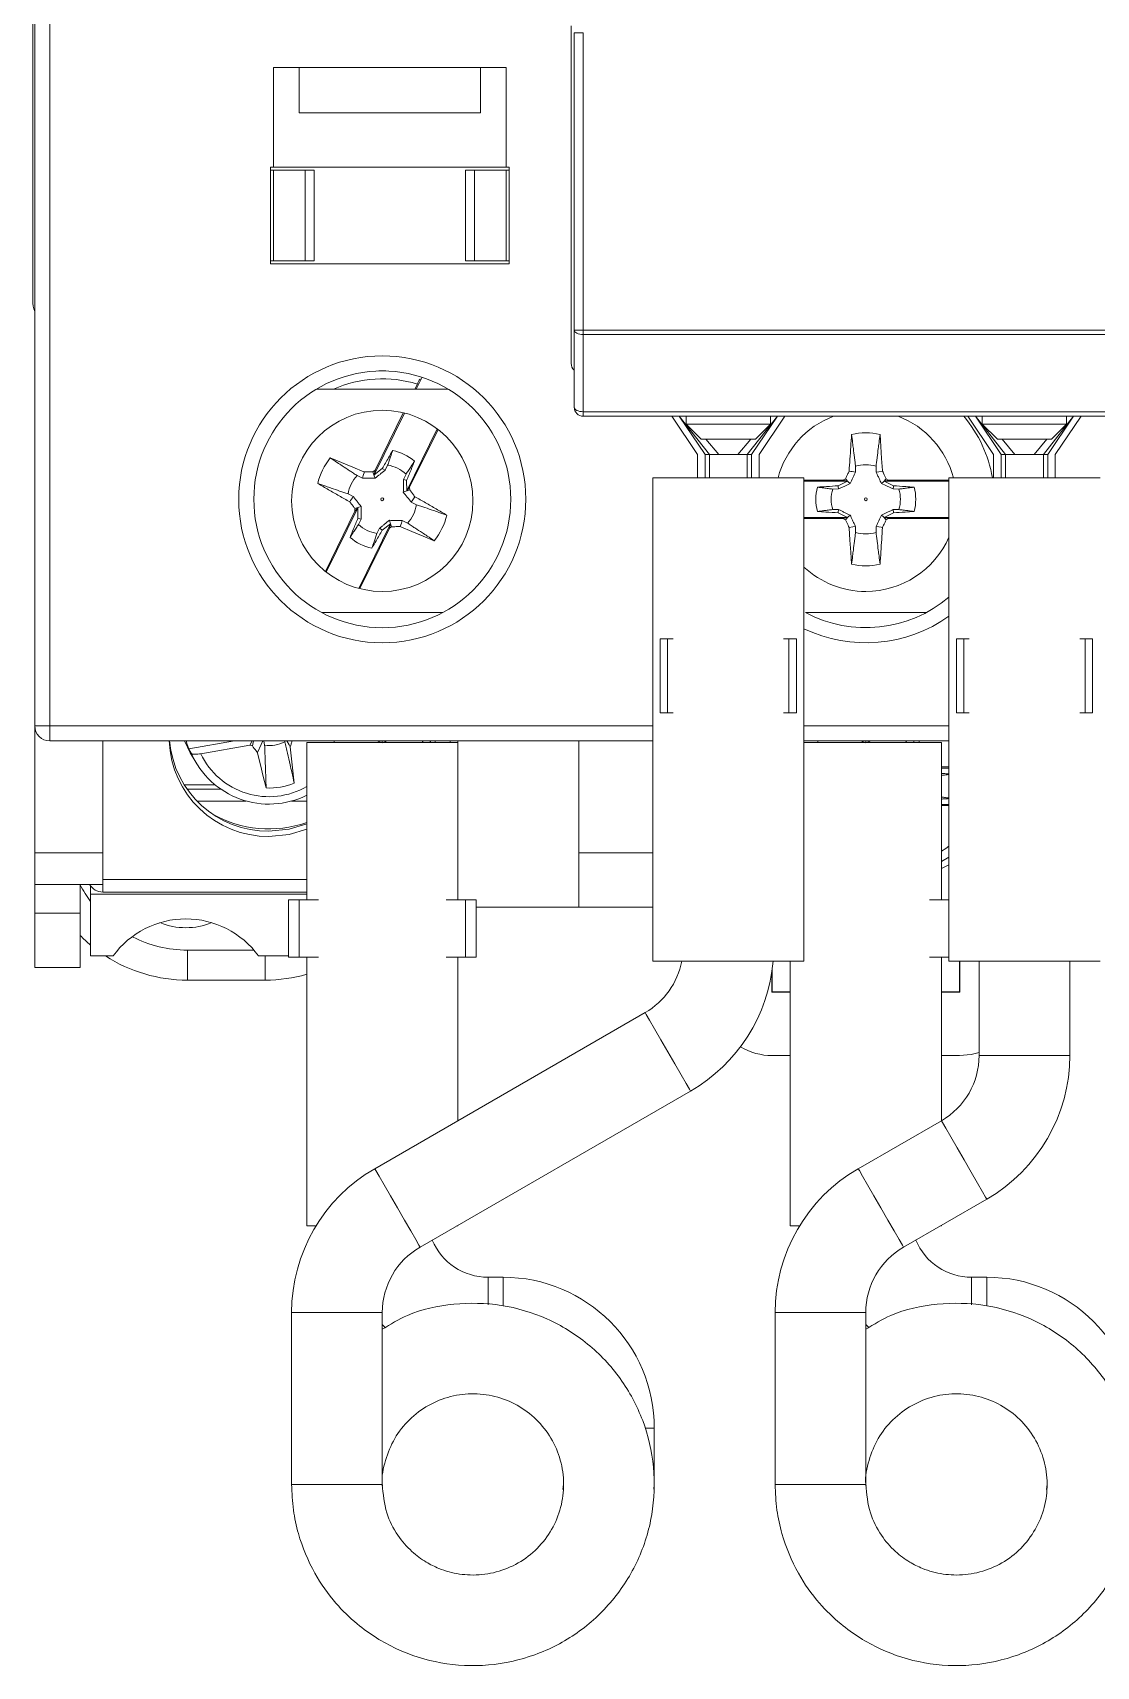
# Model space of a CAD drawing. Header units: millimetres. Extents: x 1004 to 59588, y 686 to 38112.
# Drawn here: x 44516.2 to 44551.4, y 36807.6 to 36861.7 of the extents above; entities that cross this region are included whole.
import ezdxf

# ---------------------------------------------------------------- set-up
doc = ezdxf.new("R2010")
doc.units = ezdxf.units.MM

msp = doc.modelspace()

# ---------------------------------------------------------------- linework, layer by layer
at = {"color": 7, "linetype": 'Continuous', "lineweight": 15}
for p, q in [((44516.31, 36838.707), (44516.31, 36904.707)), ((44516.81, 36904.707), (44516.81, 36838.707)), ((44516.242, 36890.789), (44516.242, 36852.789)), ((44534.06, 36850.707), (44534.06, 36861.881)), ((44534.16, 36851.809), (44534.16, 36861.657)), ((44534.16, 36861.657), (44534.46, 36861.657)), ((44534.46, 36861.657), (44534.46, 36851.809)), ((44531.91, 36860.507), (44524.21, 36860.507)), ((44524.21, 36860.507), (44524.21, 36857.207)), ((44525.06, 36859.007), (44525.06, 36860.507)), ((44531.06, 36860.507), (44531.06, 36859.007)), ((44531.91, 36857.207), (44531.91, 36860.507)), ((44531.06, 36859.007), (44525.06, 36859.007)), ((44524.11, 36857.207), (44524.21, 36857.207)), ((44524.11, 36857.207), (44524.11, 36854.007)), ((44524.208, 36857.107), (44524.11, 36857.107)), ((44524.208, 36857.107), (44524.208, 36854.107)), ((44525.26, 36857.107), (44524.208, 36857.107)), ((44524.21, 36857.207), (44531.91, 36857.207)), ((44525.26, 36857.107), (44525.26, 36854.107)), ((44525.56, 36857.107), (44525.26, 36857.107)), ((44525.56, 36857.107), (44525.56, 36854.107)), ((44530.56, 36854.107), (44530.56, 36857.107)), ((44530.86, 36857.107), (44530.56, 36857.107)), ((44530.86, 36854.107), (44530.86, 36857.107)), ((44531.91, 36857.107), (44530.86, 36857.107)), ((44531.91, 36857.207), (44532.01, 36857.207)), ((44531.91, 36857.107), (44531.91, 36854.107)), ((44532.01, 36857.107), (44531.91, 36857.107)), ((44532.01, 36857.207), (44532.01, 36854.007)), ((44524.11, 36854.107), (44524.208, 36854.107)), ((44524.208, 36854.107), (44525.26, 36854.107)), ((44525.26, 36854.107), (44525.56, 36854.107)), ((44530.56, 36854.107), (44530.86, 36854.107)), ((44530.86, 36854.107), (44531.91, 36854.107)), ((44531.91, 36854.107), (44532.01, 36854.107)), ((44524.11, 36854.007), (44532.01, 36854.007)), ((44534.16, 36851.809), (44534.46, 36851.809)), ((44534.16, 36849.257), (44534.16, 36851.809)), ((44534.46, 36851.659), (44534.46, 36851.809)), ((44534.46, 36851.809), (44563.66, 36851.809)), ((44563.66, 36851.659), (44534.46, 36851.659)), ((44534.46, 36851.659), (44534.46, 36849.107)), ((44527.697, 36850.456), (44527.924, 36850.456)), ((44529.99, 36849.856), (44525.63, 36849.856)), ((44528.972, 36850.023), (44528.889, 36849.856)), ((44529.125, 36850.249), (44528.932, 36849.856)), ((44528.544, 36849.065), (44527.54, 36847.019)), ((44528.506, 36849.074), (44527.57, 36847.167)), ((44534.46, 36849.107), (44563.66, 36849.107)), ((44534.46, 36848.957), (44534.46, 36849.107)), ((44563.66, 36848.957), (44534.46, 36848.957)), ((44538.239, 36847.687), (44537.387, 36848.957)), ((44537.636, 36848.957), (44538.492, 36847.687)), ((44537.636, 36848.957), (44538.635, 36847.687)), ((44537.865, 36848.957), (44537.865, 36848.697)), ((44537.865, 36848.697), (44540.655, 36848.697)), ((44537.865, 36848.697), (44538.365, 36848.197)), ((44539.885, 36847.687), (44540.884, 36848.957)), ((44540.028, 36847.687), (44540.884, 36848.957)), ((44540.155, 36848.197), (44540.655, 36848.697)), ((44541.133, 36848.957), (44540.281, 36847.687)), ((44540.655, 36848.697), (44540.655, 36848.957)), ((44548.039, 36847.687), (44547.187, 36848.957)), ((44547.436, 36848.957), (44548.292, 36847.687)), ((44547.436, 36848.957), (44548.435, 36847.687)), ((44547.665, 36848.957), (44547.665, 36848.697)), ((44547.665, 36848.697), (44550.455, 36848.697)), ((44547.665, 36848.697), (44548.165, 36848.197)), ((44549.685, 36847.687), (44550.684, 36848.957)), ((44549.828, 36847.687), (44550.684, 36848.957)), ((44549.955, 36848.197), (44550.455, 36848.697)), ((44550.933, 36848.957), (44550.081, 36847.687)), ((44550.455, 36848.697), (44550.455, 36848.957)), ((44528.617, 36846.49), (44529.625, 36848.544)), ((44528.716, 36846.605), (44529.656, 36848.521)), ((44540.155, 36848.197), (44538.365, 36848.197)), ((44538.52, 36848.197), (44538.943, 36847.687)), ((44539.578, 36847.687), (44540, 36848.197)), ((44549.955, 36848.197), (44548.165, 36848.197)), ((44548.32, 36848.197), (44548.743, 36847.687)), ((44549.378, 36847.687), (44549.8, 36848.197)), ((44538.239, 36846.917), (44538.239, 36847.687)), ((44538.492, 36847.687), (44538.492, 36846.917)), ((44538.635, 36847.687), (44538.492, 36847.687)), ((44538.943, 36847.687), (44538.635, 36847.687)), ((44538.635, 36847.687), (44538.635, 36846.917)), ((44538.956, 36847.687), (44538.943, 36847.687)), ((44539.578, 36847.687), (44539.564, 36847.687)), ((44539.885, 36847.687), (44539.578, 36847.687)), ((44539.885, 36847.687), (44540.028, 36847.687)), ((44539.885, 36847.687), (44539.885, 36846.917)), ((44540.028, 36847.687), (44540.028, 36846.917)), ((44540.281, 36847.687), (44540.281, 36846.917)), ((44548.039, 36846.917), (44548.039, 36847.687)), ((44548.292, 36847.687), (44548.292, 36846.917)), ((44548.435, 36847.687), (44548.292, 36847.687)), ((44548.743, 36847.687), (44548.435, 36847.687)), ((44548.435, 36847.687), (44548.435, 36846.917)), ((44548.756, 36847.687), (44548.743, 36847.687)), ((44549.378, 36847.687), (44549.364, 36847.687)), ((44549.685, 36847.687), (44549.378, 36847.687)), ((44549.685, 36847.687), (44549.828, 36847.687)), ((44549.685, 36847.687), (44549.685, 36846.917)), ((44549.828, 36847.687), (44549.828, 36846.917)), ((44550.081, 36847.687), (44550.081, 36846.917)), ((44527.5, 36847.114), (44527.57, 36847.167)), ((44527.811, 36847.226), (44527.54, 36847.019)), ((44527.57, 36847.167), (44527.54, 36847.019)), ((44527.988, 36847.339), (44527.9, 36847.167)), ((44528.514, 36846.865), (44528.596, 36847.04)), ((44543.471, 36847.301), (44543.468, 36847.108)), ((44544.152, 36847.108), (44544.149, 36847.301)), ((44527.152, 36846.911), (44526.977, 36846.993)), ((44528.617, 36846.49), (44528.615, 36846.832)), ((44528.617, 36846.49), (44528.716, 36846.605)), ((44528.716, 36846.605), (44528.717, 36846.517)), ((44536.76, 36846.917), (44536.76, 36830.917)), ((44536.76, 36846.917), (44541.76, 36846.917)), ((44541.76, 36830.917), (44541.76, 36846.917)), ((44543.054, 36846.846), (44541.76, 36846.846)), ((44543.201, 36846.807), (44541.76, 36846.807)), ((44542.909, 36846.55), (44542.716, 36846.546)), ((44543.201, 36846.807), (44542.895, 36846.655)), ((44543.054, 36846.846), (44543.133, 36846.885)), ((44543.201, 36846.807), (44543.054, 36846.846)), ((44544.566, 36846.846), (44544.419, 36846.807)), ((44546.56, 36846.807), (44544.419, 36846.807)), ((44544.725, 36846.655), (44544.419, 36846.807)), ((44544.487, 36846.885), (44544.566, 36846.846)), ((44546.56, 36846.846), (44544.566, 36846.846)), ((44544.904, 36846.546), (44544.711, 36846.55)), ((44546.56, 36846.917), (44546.56, 36830.917)), ((44546.56, 36846.917), (44551.56, 36846.917)), ((44526.679, 36846.385), (44526.851, 36846.297)), ((44528.941, 36846.03), (44528.769, 36846.118)), ((44526.904, 36845.81), (44525.927, 36843.82)), ((44527.003, 36845.925), (44525.958, 36843.796)), ((44527.003, 36845.925), (44526.904, 36845.81)), ((44526.904, 36845.81), (44526.904, 36845.898)), ((44527.003, 36845.925), (44527.005, 36845.583)), ((44527.106, 36845.55), (44527.024, 36845.375)), ((44528.468, 36845.504), (44528.643, 36845.422)), ((44541.76, 36845.607), (44543.201, 36845.607)), ((44541.76, 36845.569), (44543.054, 36845.569)), ((44542.716, 36845.869), (44542.909, 36845.865)), ((44542.895, 36845.76), (44543.201, 36845.607)), ((44543.054, 36845.569), (44543.201, 36845.607)), ((44543.133, 36845.53), (44543.054, 36845.569)), ((44544.419, 36845.607), (44544.725, 36845.76)), ((44544.419, 36845.607), (44544.566, 36845.569)), ((44544.419, 36845.607), (44546.56, 36845.607)), ((44544.566, 36845.569), (44544.487, 36845.53)), ((44544.566, 36845.569), (44546.56, 36845.569)), ((44544.711, 36845.865), (44544.904, 36845.869)), ((44527.031, 36843.259), (44528.08, 36845.396)), ((44527.069, 36843.249), (44528.05, 36845.248)), ((44527.632, 36845.076), (44527.72, 36845.248)), ((44527.809, 36845.189), (44528.08, 36845.396)), ((44528.05, 36845.248), (44528.08, 36845.396)), ((44528.12, 36845.301), (44528.05, 36845.248)), ((44543.468, 36845.307), (44543.471, 36845.114)), ((44544.149, 36845.114), (44544.152, 36845.307)), ((44525.813, 36842.456), (44529.807, 36842.456)), ((44541.813, 36842.456), (44545.807, 36842.456)), ((44537.006, 36839.14), (44537.006, 36841.591)), ((44537.253, 36841.591), (44537.006, 36841.591)), ((44537.253, 36841.591), (44537.253, 36839.14)), ((44537.431, 36841.591), (44537.253, 36841.591)), ((44541.268, 36841.591), (44541.089, 36841.591)), ((44541.268, 36841.591), (44541.268, 36839.14)), ((44541.514, 36841.591), (44541.268, 36841.591)), ((44541.514, 36841.591), (44541.514, 36839.14)), ((44546.806, 36839.14), (44546.806, 36841.591)), ((44547.053, 36841.591), (44546.806, 36841.591)), ((44547.053, 36841.591), (44547.053, 36839.14)), ((44547.231, 36841.591), (44547.053, 36841.591)), ((44551.068, 36841.591), (44550.889, 36841.591)), ((44551.068, 36841.591), (44551.068, 36839.14)), ((44551.314, 36841.591), (44551.068, 36841.591)), ((44551.314, 36841.591), (44551.314, 36839.14)), ((44537.006, 36839.14), (44537.253, 36839.14)), ((44537.431, 36839.14), (44537.253, 36839.14)), ((44541.268, 36839.14), (44541.089, 36839.14)), ((44541.514, 36839.14), (44541.268, 36839.14)), ((44546.806, 36839.14), (44547.053, 36839.14)), ((44547.231, 36839.14), (44547.053, 36839.14)), ((44551.068, 36839.14), (44550.889, 36839.14)), ((44551.314, 36839.14), (44551.068, 36839.14)), ((44516.31, 36838.707), (44516.81, 36838.707)), ((44516.31, 36834.507), (44516.31, 36838.707)), ((44516.81, 36838.707), (44516.81, 36838.207)), ((44516.81, 36838.707), (44536.76, 36838.707)), ((44541.76, 36838.707), (44546.56, 36838.707)), ((44536.76, 36838.207), (44516.81, 36838.207)), ((44518.56, 36834.507), (44518.56, 36838.207)), ((44521.455, 36837.818), (44521.266, 36838.207)), ((44521.41, 36837.946), (44522.917, 36838.207)), ((44521.495, 36837.788), (44521.41, 36837.946)), ((44521.802, 36837.784), (44523.426, 36838.067)), ((44523.426, 36838.067), (44523.503, 36838.207)), ((44523.511, 36838.042), (44523.426, 36838.067)), ((44523.547, 36838.207), (44523.511, 36838.042)), ((44523.89, 36838.207), (44523.916, 36838.064)), ((44524.584, 36838.18), (44524.58, 36838.207)), ((44525.31, 36838.151), (44525.31, 36832.951)), ((44530.31, 36838.151), (44525.31, 36838.151)), ((44526.232, 36838.151), (44526.208, 36838.207)), ((44527.635, 36838.207), (44527.81, 36838.143)), ((44527.81, 36838.143), (44527.985, 36838.207)), ((44527.81, 36838.143), (44527.81, 36838.207)), ((44529.166, 36838.207), (44529.128, 36838.151)), ((44529.412, 36838.207), (44529.388, 36838.151)), ((44529.56, 36838.151), (44529.56, 36838.207)), ((44530.06, 36838.151), (44530.06, 36838.207)), ((44530.31, 36832.951), (44530.31, 36838.207)), ((44530.31, 36832.951), (44530.31, 36838.151)), ((44534.31, 36838.207), (44534.31, 36834.507)), ((44546.56, 36838.207), (44541.76, 36838.207)), ((44546.31, 36838.151), (44541.76, 36838.151)), ((44542.232, 36838.151), (44542.208, 36838.207)), ((44543.635, 36838.207), (44543.81, 36838.143)), ((44543.81, 36838.143), (44543.985, 36838.207)), ((44543.81, 36838.143), (44543.81, 36838.207)), ((44545.166, 36838.207), (44545.128, 36838.151)), ((44545.412, 36838.207), (44545.388, 36838.151)), ((44545.574, 36838.207), (44545.578, 36838.151)), ((44546.31, 36832.951), (44546.31, 36838.151)), ((44521.455, 36837.818), (44521.64, 36837.5)), ((44546.56, 36837.346), (44546.31, 36837.346)), ((44546.56, 36837.307), (44546.31, 36837.307)), ((44521.258, 36836.751), (44522.278, 36836.751)), ((44521.351, 36836.612), (44522.463, 36836.612)), ((44521.678, 36836.218), (44523.31, 36836.218)), ((44524.81, 36836.218), (44525.31, 36836.218)), ((44546.31, 36836.107), (44546.56, 36836.107)), ((44546.31, 36836.069), (44546.56, 36836.069)), ((44516.31, 36834.507), (44518.56, 36834.507)), ((44516.31, 36833.457), (44516.31, 36834.507)), ((44518.56, 36833.457), (44518.56, 36834.507)), ((44530.31, 36834.152), (44530.31, 36834.152)), ((44534.31, 36834.507), (44536.76, 36834.507)), ((44534.31, 36834.507), (44534.31, 36832.707)), ((44546.56, 36834.358), (44546.31, 36834.216)), ((44546.56, 36834.109), (44546.31, 36833.98)), ((44518.56, 36833.616), (44525.31, 36833.616)), ((44516.31, 36833.457), (44518.56, 36833.457)), ((44516.31, 36833.457), (44516.31, 36832.507)), ((44517.81, 36833.457), (44517.81, 36832.507)), ((44518.16, 36833.403), (44518.16, 36833.384)), ((44518.16, 36833.384), (44518.175, 36833.384)), ((44518.16, 36833.384), (44518.16, 36833.13)), ((44518.16, 36833.13), (44525.31, 36833.13)), ((44518.16, 36833.13), (44518.16, 36831.089)), ((44518.56, 36833.457), (44518.56, 36833.203)), ((44518.56, 36833.203), (44525.31, 36833.203)), ((44516.31, 36832.507), (44517.81, 36832.507)), ((44516.31, 36830.707), (44516.31, 36832.507)), ((44517.81, 36832.507), (44517.81, 36830.707)), ((44525.06, 36832.951), (44524.706, 36832.951)), ((44524.706, 36832.951), (44524.706, 36831.051)), ((44525.697, 36832.951), (44525.06, 36832.951)), ((44525.06, 36832.951), (44525.06, 36831.051)), ((44530.56, 36832.951), (44529.923, 36832.951)), ((44530.56, 36832.951), (44530.914, 36832.951)), ((44530.56, 36831.051), (44530.56, 36832.951)), ((44530.914, 36832.951), (44530.914, 36831.051)), ((44534.31, 36832.707), (44530.914, 36832.707)), ((44536.76, 36832.707), (44534.31, 36832.707)), ((44546.56, 36832.951), (44545.923, 36832.951)), ((44546.56, 36832.951), (44546.56, 36832.951)), ((44546.56, 36831.051), (44546.56, 36832.951)), ((44518.902, 36831.089), (44518.16, 36831.089)), ((44521.363, 36831.284), (44521.363, 36830.289)), ((44521.363, 36831.284), (44523.562, 36831.284)), ((44524.706, 36831.089), (44523.718, 36831.089)), ((44523.94, 36831.089), (44523.94, 36830.289)), ((44524.706, 36831.051), (44525.06, 36831.051)), ((44525.06, 36831.051), (44525.697, 36831.051)), ((44525.31, 36831.051), (44525.31, 36822.151)), ((44529.923, 36831.051), (44530.56, 36831.051)), ((44530.31, 36825.633), (44530.31, 36831.051)), ((44530.56, 36831.051), (44530.914, 36831.051)), ((44536.76, 36830.917), (44541.76, 36830.917)), ((44541.31, 36830.917), (44541.31, 36822.151)), ((44545.923, 36831.051), (44546.56, 36831.051)), ((44546.31, 36825.633), (44546.31, 36831.051)), ((44546.56, 36831.051), (44546.56, 36831.051)), ((44546.56, 36830.917), (44551.56, 36830.917)), ((44546.91, 36830.917), (44546.91, 36829.901)), ((44546.923, 36829.889), (44546.923, 36830.917)), ((44547.56, 36830.917), (44547.56, 36827.798)), ((44550.56, 36827.798), (44550.56, 36830.917)), ((44517.81, 36830.707), (44516.31, 36830.707)), ((44523.94, 36830.289), (44521.363, 36830.289)), ((44540.697, 36829.889), (44540.697, 36830.55)), ((44540.71, 36830.638), (44540.71, 36829.901)), ((44540.71, 36829.901), (44540.697, 36829.889)), ((44541.31, 36829.889), (44540.697, 36829.889)), ((44541.31, 36829.901), (44540.71, 36829.901)), ((44546.91, 36829.901), (44546.31, 36829.901)), ((44546.923, 36829.889), (44546.31, 36829.889)), ((44546.91, 36829.901), (44546.923, 36829.889)), ((44536.51, 36829.213), (44527.56, 36824.045)), ((44541.31, 36827.789), (44540.71, 36827.789)), ((44546.91, 36827.789), (44546.31, 36827.789)), ((44547.56, 36827.798), (44550.56, 36827.798)), ((44529.06, 36821.447), (44538.01, 36826.614)), ((44546.31, 36825.633), (44543.56, 36824.045)), ((44545.06, 36821.447), (44547.81, 36823.035)), ((44525.618, 36822.151), (44525.31, 36822.151)), ((44530.31, 36822.151), (44530.28, 36822.151)), ((44530.31, 36822.151), (44530.31, 36822.169)), ((44541.618, 36822.151), (44541.31, 36822.151)), ((44546.31, 36822.151), (44546.28, 36822.151)), ((44546.31, 36822.151), (44546.31, 36822.169)), ((44531.81, 36820.451), (44531.31, 36820.451)), ((44531.31, 36820.451), (44531.31, 36819.533)), ((44531.81, 36820.451), (44531.81, 36819.5)), ((44547.81, 36820.451), (44547.31, 36820.451)), ((44547.31, 36820.451), (44547.31, 36819.533)), ((44547.81, 36820.451), (44547.81, 36819.5)), ((44524.81, 36819.282), (44524.81, 36813.591)), ((44524.81, 36819.282), (44527.81, 36819.282)), ((44527.81, 36813.591), (44527.81, 36819.282)), ((44540.81, 36819.282), (44540.81, 36813.591)), ((44540.81, 36819.282), (44543.81, 36819.282)), ((44543.81, 36813.591), (44543.81, 36819.282)), ((44527.81, 36818.881), (44527.919, 36818.777)), ((44543.81, 36818.881), (44543.919, 36818.777)), ((44536.81, 36815.451), (44536.508, 36815.451)), ((44536.81, 36813.591), (44536.81, 36815.451)), ((44524.81, 36813.591), (44527.81, 36813.591)), ((44533.81, 36813.591), (44533.787, 36813.424)), ((44536.797, 36813.439), (44536.81, 36813.591)), ((44540.81, 36813.591), (44543.81, 36813.591)), ((44549.81, 36813.591), (44549.787, 36813.424))]:
    msp.add_line(p, q, dxfattribs=at)
at = {"color": 7, "linetype": 'Continuous', "lineweight": 15, "flags": 128}
for points in [[(44534.16, 36851.809), (44534.166, 36851.78), (44534.183, 36851.752), (44534.211, 36851.726), (44534.248, 36851.703), (44534.293, 36851.684), (44534.345, 36851.671), (44534.402, 36851.662), (44534.46, 36851.659)], [(44534.16, 36849.257), (44534.166, 36849.228), (44534.183, 36849.2), (44534.211, 36849.174), (44534.248, 36849.151), (44534.293, 36849.133), (44534.345, 36849.119), (44534.402, 36849.11), (44534.46, 36849.107)], [(44544.282, 36848.356), (44544.308, 36847.956), (44544.334, 36847.556), (44544.361, 36847.156), (44544.362, 36847.136)], [(44526.089, 36847.578), (44526.46, 36847.425), (44526.831, 36847.272), (44527.202, 36847.119), (44527.219, 36847.112)], [(44527.152, 36846.911), (44527.179, 36846.992), (44527.219, 36847.112)], [(44527.573, 36846.903), (44527.545, 36846.983), (44527.5, 36847.114)], [(44527.9, 36847.167), (44527.829, 36847.214), (44527.811, 36847.226)], [(44544.152, 36847.108), (44544.237, 36847.12), (44544.362, 36847.136)], [(44528.506, 36846.445), (44528.586, 36846.472), (44528.717, 36846.517)], [(44528.514, 36846.865), (44528.595, 36846.838), (44528.615, 36846.832)], [(44542.909, 36846.55), (44542.898, 36846.634), (44542.895, 36846.655)], [(44543.29, 36846.727), (44543.23, 36846.787), (44543.133, 36846.885)], [(44544.33, 36846.727), (44544.39, 36846.787), (44544.487, 36846.885)], [(44544.711, 36846.55), (44544.722, 36846.634), (44544.725, 36846.655)], [(44527.115, 36845.97), (44527.034, 36845.942), (44526.904, 36845.898)], [(44528.769, 36846.118), (44528.817, 36846.189), (44528.864, 36846.259), (44528.887, 36846.294)], [(44527.106, 36845.55), (44527.025, 36845.577), (44527.005, 36845.583)], [(44528.048, 36845.512), (44528.075, 36845.432), (44528.12, 36845.301)], [(44528.468, 36845.504), (44528.441, 36845.423), (44528.401, 36845.303)], [(44542.909, 36845.865), (44542.898, 36845.781), (44542.895, 36845.76)], [(44543.29, 36845.688), (44543.23, 36845.628), (44543.133, 36845.53)], [(44544.33, 36845.688), (44544.39, 36845.628), (44544.487, 36845.53)], [(44544.711, 36845.865), (44544.722, 36845.781), (44544.725, 36845.76)], [(44527.72, 36845.248), (44527.791, 36845.201), (44527.809, 36845.189)], [(44529.531, 36844.837), (44529.161, 36844.99), (44528.79, 36845.143), (44528.419, 36845.296), (44528.401, 36845.303)], [(44543.468, 36845.307), (44543.384, 36845.295), (44543.258, 36845.279)], [(44543.338, 36844.059), (44543.312, 36844.459), (44543.286, 36844.859), (44543.26, 36845.259), (44543.258, 36845.279)], [(44544.152, 36845.307), (44544.237, 36845.295), (44544.321, 36845.284), (44544.362, 36845.279)], [(44521.317, 36838.207), (44521.357, 36838.085), (44521.41, 36837.946)], [(44523.853, 36838.207), (44523.798, 36838.087), (44523.678, 36837.82)], [(44524.653, 36838.207), (44524.724, 36838.082), (44524.765, 36838.009)], [(44523.969, 36836.65), (44523.873, 36837.034), (44523.778, 36837.418), (44523.683, 36837.801), (44523.678, 36837.82)], [(44524.06, 36835.218), (44524.724, 36835.284), (44525.31, 36835.46)], [(44525.31, 36835.286), (44524.724, 36835.111), (44524.06, 36835.044)], [(44546.31, 36834.555), (44546.457, 36834.648), (44546.56, 36834.721)], [(44536.51, 36829.213), (44536.547, 36829.149), (44536.653, 36828.964), (44536.819, 36828.677), (44537.028, 36828.315), (44537.26, 36827.914), (44537.492, 36827.512), (44537.701, 36827.15), (44537.867, 36826.863), (44537.973, 36826.678), (44538.01, 36826.614)], [(44546.91, 36827.789), (44547.3, 36827.827), (44547.56, 36827.897)], [(44546.31, 36825.633), (44546.347, 36825.569), (44546.453, 36825.385), (44546.619, 36825.098), (44546.828, 36824.735), (44547.06, 36824.334), (44547.292, 36823.933), (44547.501, 36823.57), (44547.667, 36823.283), (44547.773, 36823.098), (44547.81, 36823.035), (44547.81, 36823.035)], [(44527.56, 36824.045), (44527.597, 36823.982), (44527.703, 36823.797), (44527.869, 36823.51), (44528.078, 36823.148), (44528.31, 36822.746), (44528.542, 36822.345), (44528.751, 36821.983), (44528.917, 36821.695), (44529.023, 36821.511), (44529.06, 36821.447)], [(44543.56, 36824.045), (44543.597, 36823.982), (44543.703, 36823.797), (44543.869, 36823.51), (44544.078, 36823.148), (44544.31, 36822.746), (44544.542, 36822.345), (44544.751, 36821.983), (44544.917, 36821.695), (44545.023, 36821.511), (44545.06, 36821.447)]]:
    msp.add_lwpolyline(points, dxfattribs=at)
at = {"color": 7, "linetype": 'Continuous', "lineweight": 15}
for centre, radius in [((44527.81, 36846.207), 4.75), ((44527.81, 36846.207), 4.25), ((44527.81, 36846.156), 3), ((44527.81, 36846.207), 0.0467), ((44543.81, 36846.207), 0.0467)]:
    msp.add_circle(centre, radius, dxfattribs=at)
for centre, radius, start, end in [((44517.242, 36852.789), 1, 180, 201.279), ((44534.36, 36850.707), 0.3, 180, 228.1897), ((44527.81, 36846.207), 3.989, 73.071, 113.842), ((44534.46, 36849.257), 0.3, 180, 270), ((44543.81, 36846.156), 3, 110.9587, 165.2952), ((44543.81, 36846.156), 3, 14.7048, 69.0413), ((44543.81, 36846.207), 4.25, 9.6169, 40.3202), ((44543.81, 36846.207), 2.2, 77.6205, 102.3795), ((44527.81, 36846.207), 2.2, 141.4818, 166.2407), ((44527.81, 36846.207), 1.652, 49.7577, 77.9648), ((44527.81, 36846.207), 1.145, 46.655, 81.0676), ((44524.432, 36706.116), 142.272, 82.31069, 82.3959), ((44543.81, 36846.207), 1.145, 72.7937, 107.2063), ((44527.81, 36846.207), 1.145, 136.655, 171.0676), ((44543.81, 36846.207), 1.652, 165.8964, 194.1036), ((44543.81, 36846.207), 1.145, 162.7937, 197.2063), ((44543.81, 36846.207), 1.145, 342.7937, 17.2063), ((44543.81, 36846.207), 1.652, 345.8964, 14.1036), ((44645.39, 36766.858), 142.696, 146.17205, 146.25701), ((44527.81, 36846.207), 1.145, 316.655, 351.0676), ((44527.81, 36846.207), 2.2, 321.4818, 346.2407), ((44527.81, 36846.207), 1.652, 229.7577, 257.9648), ((44527.81, 36846.207), 1.145, 226.655, 261.0676), ((44543.81, 36846.207), 1.145, 252.7937, 287.2063), ((44543.81, 36846.156), 3, 270, 336.4435), ((44543.81, 36846.156), 3, 226.8953, 270), ((44543.81, 36846.207), 2.2, 257.6205, 282.3795), ((44543.81, 36846.207), 4.25, 241.9275, 310.3202), ((44543.81, 36846.207), 4.75, 244.4322, 305.3765), ((44516.81, 36838.707), 0.5, 180, 270), ((44524.035, 36838.32), 3.275, 181.9621, 270.4418), ((44524.036, 36838.496), 3.278, 185.0421, 270.4252), ((44524.06, 36839.215), 1.16, 262.8853, 296.817), ((44524.061, 36838.92), 2.805, 203.8029, 296.4359), ((44524.062, 36838.869), 2.507, 205.6414, 299.8658), ((44524.06, 36838.878), 2.23, 267.6465, 292.0556), ((44524.06, 36839.096), 3.801, 240.5072, 289.1935), ((44518.56, 36833.703), 0.5, 209.4213, 270), ((44521.31, 36834.289), 2.266, 247.7982, 292.2018), ((44535.26, 36831.378), 2.5, 300, 349.3934), ((44535.26, 36831.378), 5.5, 300, 355.2007), ((44540.71, 36829.789), 2, 238.4853, 270), ((44545.06, 36827.798), 2.5, 300, 0), ((44545.06, 36827.798), 5.5, 300, 0), ((44530.31, 36819.282), 5.5, 120, 180), ((44546.31, 36819.282), 5.5, 120, 180), ((44531.31, 36822.451), 2, 202.6685, 270), ((44547.31, 36822.451), 2, 202.6685, 270), ((44530.31, 36819.282), 2.5, 120, 180), ((44546.31, 36819.282), 2.5, 120, 180), ((44531.81, 36815.451), 5, 0, 90), ((44547.81, 36815.451), 5, 0, 90)]:
    msp.add_arc(centre, radius, start, end, dxfattribs=at)
for centre, major_axis, ratio, start_param, end_param in [((44521.363, 36835.284), (3.403, -2.103), 0.999979, 4.172301, 4.337305), ((44521.31, 36829.271), (0, -3.046), 0.984808, 2.210002, 4.073184), ((44521.363, 36835.289), (4.11, -2.848), 0.999984, 4.52797, 4.623046), ((44521.363, 36835.284), (3.403, -2.103), 0.999979, 4.791117, 5.265969), ((44521.363, 36835.289), (4.11, -2.848), 0.999984, 4.744893, 5.318406), ((44523.94, 36835.289), (4.11, 2.848), 0.999984, 4.106372, 4.383908)]:
    msp.add_ellipse(centre, major_axis=major_axis, ratio=ratio, start_param=start_param, end_param=end_param, dxfattribs=at)
for points, knots in [([(44529.062, 36850.201), (44529.053, 36850.184), (44529.032, 36850.144), (44528.999, 36850.079), (44528.978, 36850.036), (44528.972, 36850.023)], [0, 0, 0, 0, 0.338196, 0.807973, 1, 1, 1, 1]), ([(44543.258, 36847.136), (44543.267, 36847.27), (44543.285, 36847.54), (44543.312, 36847.946), (44543.329, 36848.22), (44543.338, 36848.356)], [0, 0, 0, 0, 0.328071, 0.664036, 1, 1, 1, 1]), ([(44543.338, 36848.356), (44543.35, 36848.264), (44543.37, 36848.108), (44543.402, 36847.854), (44543.429, 36847.644), (44543.45, 36847.473), (44543.462, 36847.375), (44543.468, 36847.326), (44543.471, 36847.301)], [0, 0, 0, 0, 0.263001, 0.445588, 0.722793, 0.861397, 0.930699, 1, 1, 1, 1]), ([(44544.149, 36847.301), (44544.152, 36847.326), (44544.158, 36847.375), (44544.17, 36847.473), (44544.192, 36847.644), (44544.218, 36847.854), (44544.25, 36848.108), (44544.27, 36848.264), (44544.282, 36848.356)], [0, 0, 0, 0, 0.069301, 0.1386032, 0.2772072, 0.5544122, 0.7369987, 1, 1, 1, 1]), ([(44526.977, 36846.993), (44526.957, 36847.007), (44526.915, 36847.034), (44526.833, 36847.088), (44526.689, 36847.183), (44526.512, 36847.299), (44526.298, 36847.44), (44526.166, 36847.526), (44526.089, 36847.578)], [0, 0, 0, 0, 0.069301, 0.138603, 0.277207, 0.554412, 0.736999, 1, 1, 1, 1]), ([(44528.154, 36847.823), (44528.108, 36847.741), (44527.993, 36847.542), (44527.879, 36847.343), (44527.811, 36847.226)], [0, 0, 0, 0, 0.409244, 1, 1, 1, 1]), ([(44528.154, 36847.823), (44528.131, 36847.755), (44528.092, 36847.64), (44528.044, 36847.502), (44528.012, 36847.409), (44527.996, 36847.362), (44527.988, 36847.339)], [0, 0, 0, 0, 0.422985, 0.711494, 0.855748, 1, 1, 1, 1]), ([(44539.564, 36847.687), (44539.516, 36847.687), (44539.419, 36847.687), (44539.26, 36847.687), (44539.101, 36847.687), (44539.004, 36847.687), (44538.956, 36847.687)], [0, 0, 0, 0, 0.250002, 0.500001, 0.750001, 1, 1, 1, 1]), ([(44549.364, 36847.687), (44549.316, 36847.687), (44549.219, 36847.687), (44549.06, 36847.687), (44548.901, 36847.687), (44548.804, 36847.687), (44548.756, 36847.687)], [0, 0, 0, 0, 0.250002, 0.5, 0.749998, 1, 1, 1, 1]), ([(44527.219, 36847.112), (44527.245, 36847.112), (44527.338, 36847.113), (44527.432, 36847.114), (44527.5, 36847.114)], [0, 0, 0, 0, 0.271067, 1, 1, 1, 1]), ([(44527.9, 36847.167), (44527.873, 36847.145), (44527.818, 36847.101), (44527.71, 36847.014), (44527.627, 36846.947), (44527.573, 36846.903)], [0, 0, 0, 0, 0.25445, 0.508913, 1, 1, 1, 1]), ([(44528.596, 36847.04), (44528.61, 36847.061), (44528.637, 36847.102), (44528.691, 36847.185), (44528.771, 36847.307), (44528.838, 36847.408), (44528.877, 36847.468)], [0, 0, 0, 0, 0.144251, 0.288507, 0.577015, 1, 1, 1, 1]), ([(44528.615, 36846.832), (44528.664, 36846.951), (44528.751, 36847.163), (44528.839, 36847.375), (44528.877, 36847.468)], [0, 0, 0, 0, 0.561171, 1, 1, 1, 1]), ([(44543.133, 36846.885), (44543.149, 36846.918), (44543.182, 36846.985), (44543.224, 36847.068), (44543.25, 36847.119), (44543.258, 36847.136)], [0, 0, 0, 0, 0.39639, 0.792784, 1, 1, 1, 1]), ([(44543.468, 36847.108), (44543.453, 36847.076), (44543.424, 36847.013), (44543.365, 36846.887), (44543.32, 36846.791), (44543.29, 36846.727)], [0, 0, 0, 0, 0.254446, 0.508908, 1, 1, 1, 1]), ([(44544.33, 36846.727), (44544.303, 36846.785), (44544.259, 36846.878), (44544.2, 36847.005), (44544.168, 36847.074), (44544.152, 36847.108)], [0, 0, 0, 0, 0.446213, 0.722891, 1, 1, 1, 1]), ([(44544.362, 36847.136), (44544.373, 36847.114), (44544.416, 36847.03), (44544.457, 36846.946), (44544.487, 36846.885)], [0, 0, 0, 0, 0.271066, 1, 1, 1, 1]), ([(44526.733, 36846.121), (44526.617, 36846.188), (44526.383, 36846.323), (44526.029, 36846.526), (44525.792, 36846.662), (44525.673, 36846.731)], [0, 0, 0, 0, 0.32807, 0.664036, 1, 1, 1, 1]), ([(44525.673, 36846.731), (44525.761, 36846.701), (44525.91, 36846.65), (44526.152, 36846.567), (44526.353, 36846.498), (44526.516, 36846.442), (44526.609, 36846.409), (44526.656, 36846.393), (44526.679, 36846.385)], [0, 0, 0, 0, 0.263002, 0.445588, 0.722793, 0.861397, 0.930699, 1, 1, 1, 1]), ([(44527.573, 36846.903), (44527.509, 36846.904), (44527.406, 36846.906), (44527.266, 36846.909), (44527.19, 36846.911), (44527.152, 36846.911)], [0, 0, 0, 0, 0.446212, 0.722892, 1, 1, 1, 1]), ([(44528.506, 36846.445), (44528.507, 36846.509), (44528.509, 36846.612), (44528.512, 36846.751), (44528.513, 36846.827), (44528.514, 36846.865)], [0, 0, 0, 0, 0.4462101, 0.7228888, 1, 1, 1, 1]), ([(44528.717, 36846.517), (44528.739, 36846.488), (44528.785, 36846.429), (44528.841, 36846.354), (44528.875, 36846.309), (44528.887, 36846.294)], [0, 0, 0, 0, 0.39639, 0.792779, 1, 1, 1, 1]), ([(44542.895, 36846.655), (44542.767, 36846.647), (44542.538, 36846.632), (44542.309, 36846.617), (44542.208, 36846.61)], [0, 0, 0, 0, 0.561171, 1, 1, 1, 1]), ([(44542.716, 36846.546), (44542.692, 36846.549), (44542.643, 36846.555), (44542.545, 36846.568), (44542.4, 36846.586), (44542.28, 36846.601), (44542.208, 36846.61)], [0, 0, 0, 0, 0.144252, 0.288507, 0.577015, 1, 1, 1, 1]), ([(44543.29, 36846.727), (44543.233, 36846.7), (44543.139, 36846.657), (44543.013, 36846.598), (44542.944, 36846.566), (44542.909, 36846.55)], [0, 0, 0, 0, 0.44621, 0.722888, 1, 1, 1, 1]), ([(44544.711, 36846.55), (44544.679, 36846.564), (44544.616, 36846.594), (44544.49, 36846.653), (44544.393, 36846.698), (44544.33, 36846.727)], [0, 0, 0, 0, 0.254447, 0.508911, 1, 1, 1, 1]), ([(44545.412, 36846.61), (44545.318, 36846.616), (44545.089, 36846.631), (44544.86, 36846.646), (44544.725, 36846.655)], [0, 0, 0, 0, 0.409243, 1, 1, 1, 1]), ([(44545.412, 36846.61), (44545.34, 36846.601), (44545.22, 36846.586), (44545.075, 36846.568), (44544.977, 36846.555), (44544.928, 36846.549), (44544.904, 36846.546)], [0, 0, 0, 0, 0.422986, 0.711494, 0.855748, 1, 1, 1, 1]), ([(44526.904, 36845.898), (44526.881, 36845.927), (44526.836, 36845.986), (44526.779, 36846.061), (44526.745, 36846.106), (44526.733, 36846.121)], [0, 0, 0, 0, 0.396382, 0.792777, 1, 1, 1, 1]), ([(44526.851, 36846.297), (44526.873, 36846.27), (44526.917, 36846.216), (44527.004, 36846.107), (44527.071, 36846.024), (44527.115, 36845.97)], [0, 0, 0, 0, 0.25445, 0.508913, 1, 1, 1, 1]), ([(44527.115, 36845.97), (44527.113, 36845.906), (44527.111, 36845.803), (44527.109, 36845.664), (44527.107, 36845.588), (44527.106, 36845.55)], [0, 0, 0, 0, 0.4462101, 0.7228888, 1, 1, 1, 1]), ([(44528.769, 36846.118), (44528.747, 36846.145), (44528.704, 36846.199), (44528.616, 36846.308), (44528.55, 36846.391), (44528.506, 36846.445)], [0, 0, 0, 0, 0.254444, 0.508908, 1, 1, 1, 1]), ([(44528.887, 36846.294), (44529.003, 36846.227), (44529.238, 36846.092), (44529.591, 36845.889), (44529.828, 36845.752), (44529.947, 36845.684)], [0, 0, 0, 0, 0.32807, 0.664036, 1, 1, 1, 1]), ([(44529.947, 36845.684), (44529.859, 36845.714), (44529.71, 36845.765), (44529.468, 36845.848), (44529.268, 36845.917), (44529.105, 36845.973), (44529.011, 36846.006), (44528.965, 36846.022), (44528.941, 36846.03)], [0, 0, 0, 0, 0.263001, 0.445587, 0.722793, 0.861397, 0.930699, 1, 1, 1, 1]), ([(44527.005, 36845.583), (44526.956, 36845.464), (44526.869, 36845.252), (44526.782, 36845.04), (44526.743, 36844.947)], [0, 0, 0, 0, 0.561167, 1, 1, 1, 1]), ([(44527.72, 36845.248), (44527.748, 36845.27), (44527.802, 36845.314), (44527.91, 36845.401), (44527.993, 36845.468), (44528.048, 36845.512)], [0, 0, 0, 0, 0.254444, 0.508905, 1, 1, 1, 1]), ([(44528.048, 36845.512), (44528.111, 36845.511), (44528.215, 36845.509), (44528.354, 36845.506), (44528.43, 36845.504), (44528.468, 36845.504)], [0, 0, 0, 0, 0.446212, 0.722888, 1, 1, 1, 1]), ([(44528.643, 36845.422), (44528.663, 36845.408), (44528.705, 36845.381), (44528.787, 36845.327), (44528.931, 36845.232), (44529.109, 36845.116), (44529.322, 36844.975), (44529.454, 36844.889), (44529.531, 36844.837)], [0, 0, 0, 0, 0.069301, 0.138603, 0.277207, 0.554413, 0.736999, 1, 1, 1, 1]), ([(44542.208, 36845.805), (44542.28, 36845.814), (44542.4, 36845.829), (44542.545, 36845.847), (44542.643, 36845.86), (44542.692, 36845.866), (44542.716, 36845.869)], [0, 0, 0, 0, 0.422985, 0.711493, 0.855748, 1, 1, 1, 1]), ([(44542.208, 36845.805), (44542.302, 36845.799), (44542.531, 36845.784), (44542.76, 36845.769), (44542.895, 36845.76)], [0, 0, 0, 0, 0.409244, 1, 1, 1, 1]), ([(44542.909, 36845.865), (44542.941, 36845.851), (44543.004, 36845.821), (44543.13, 36845.762), (44543.227, 36845.717), (44543.29, 36845.688)], [0, 0, 0, 0, 0.254447, 0.50891, 1, 1, 1, 1]), ([(44543.258, 36845.279), (44543.247, 36845.301), (44543.205, 36845.385), (44543.163, 36845.469), (44543.133, 36845.53)], [0, 0, 0, 0, 0.271066, 1, 1, 1, 1]), ([(44543.29, 36845.688), (44543.317, 36845.63), (44543.361, 36845.536), (44543.42, 36845.41), (44543.452, 36845.341), (44543.468, 36845.307)], [0, 0, 0, 0, 0.446213, 0.72289, 1, 1, 1, 1]), ([(44544.152, 36845.307), (44544.167, 36845.338), (44544.197, 36845.402), (44544.255, 36845.528), (44544.3, 36845.624), (44544.33, 36845.688)], [0, 0, 0, 0, 0.2544456, 0.5089115, 1, 1, 1, 1]), ([(44544.33, 36845.688), (44544.388, 36845.715), (44544.481, 36845.758), (44544.607, 36845.817), (44544.676, 36845.849), (44544.711, 36845.865)], [0, 0, 0, 0, 0.4462109, 0.7228895, 1, 1, 1, 1]), ([(44544.487, 36845.53), (44544.471, 36845.497), (44544.438, 36845.43), (44544.396, 36845.346), (44544.371, 36845.296), (44544.362, 36845.279)], [0, 0, 0, 0, 0.396388, 0.792787, 1, 1, 1, 1]), ([(44544.725, 36845.76), (44544.854, 36845.768), (44545.082, 36845.783), (44545.311, 36845.798), (44545.412, 36845.805)], [0, 0, 0, 0, 0.56117, 1, 1, 1, 1]), ([(44544.904, 36845.869), (44544.928, 36845.866), (44544.977, 36845.86), (44545.075, 36845.847), (44545.22, 36845.829), (44545.34, 36845.814), (44545.412, 36845.805)], [0, 0, 0, 0, 0.144252, 0.288506, 0.577014, 1, 1, 1, 1]), ([(44527.024, 36845.375), (44527.011, 36845.354), (44526.984, 36845.313), (44526.929, 36845.23), (44526.849, 36845.108), (44526.783, 36845.007), (44526.743, 36844.947)], [0, 0, 0, 0, 0.144252, 0.288506, 0.577015, 1, 1, 1, 1]), ([(44527.466, 36844.592), (44527.513, 36844.674), (44527.627, 36844.873), (44527.741, 36845.071), (44527.809, 36845.189)], [0, 0, 0, 0, 0.409244, 1, 1, 1, 1]), ([(44527.466, 36844.592), (44527.489, 36844.66), (44527.529, 36844.775), (44527.576, 36844.913), (44527.608, 36845.006), (44527.624, 36845.053), (44527.632, 36845.076)], [0, 0, 0, 0, 0.422986, 0.711494, 0.855748, 1, 1, 1, 1]), ([(44528.401, 36845.303), (44528.375, 36845.303), (44528.282, 36845.302), (44528.188, 36845.301), (44528.12, 36845.301)], [0, 0, 0, 0, 0.271062, 1, 1, 1, 1]), ([(44543.471, 36845.114), (44543.468, 36845.089), (44543.462, 36845.04), (44543.45, 36844.942), (44543.429, 36844.771), (44543.402, 36844.561), (44543.37, 36844.307), (44543.35, 36844.151), (44543.338, 36844.059)], [0, 0, 0, 0, 0.069301, 0.138603, 0.277206, 0.554412, 0.736998, 1, 1, 1, 1]), ([(44544.282, 36844.059), (44544.27, 36844.151), (44544.25, 36844.307), (44544.218, 36844.561), (44544.192, 36844.771), (44544.17, 36844.942), (44544.158, 36845.04), (44544.152, 36845.089), (44544.149, 36845.114)], [0, 0, 0, 0, 0.263002, 0.445588, 0.722794, 0.861397, 0.930699, 1, 1, 1, 1]), ([(44544.362, 36845.279), (44544.353, 36845.145), (44544.335, 36844.875), (44544.309, 36844.468), (44544.291, 36844.195), (44544.282, 36844.059)], [0, 0, 0, 0, 0.328069, 0.664033, 1, 1, 1, 1]), ([(44523.678, 36837.82), (44523.663, 36837.84), (44523.607, 36837.914), (44523.551, 36837.988), (44523.511, 36838.042)], [0, 0, 0, 0, 0.27107, 1, 1, 1, 1]), ([(44523.916, 36838.064), (44523.918, 36838.031), (44523.92, 36837.965), (44523.925, 36837.835), (44523.934, 36837.606), (44523.944, 36837.324), (44523.957, 36836.984), (44523.964, 36836.774), (44523.969, 36836.65)], [0, 0, 0, 0, 0.069302, 0.138603, 0.277207, 0.554414, 0.736999, 1, 1, 1, 1]), ([(44524.898, 36836.812), (44524.87, 36836.931), (44524.824, 36837.134), (44524.748, 36837.463), (44524.685, 36837.736), (44524.634, 36837.958), (44524.605, 36838.084), (44524.591, 36838.148), (44524.584, 36838.18)], [0, 0, 0, 0, 0.263001, 0.445586, 0.722792, 0.861396, 0.930698, 1, 1, 1, 1]), ([(44524.825, 36838.207), (44524.821, 36838.195), (44524.807, 36838.146), (44524.787, 36838.08), (44524.77, 36838.027), (44524.765, 36838.009)], [0, 0, 0, 0, 0.1948078, 0.7235702, 1, 1, 1, 1]), ([(44524.765, 36838.009), (44524.779, 36837.878), (44524.809, 36837.613), (44524.853, 36837.214), (44524.883, 36836.946), (44524.898, 36836.812)], [0, 0, 0, 0, 0.328071, 0.664034, 1, 1, 1, 1]), ([(44521.495, 36837.788), (44521.501, 36837.783), (44521.515, 36837.771), (44521.574, 36837.764), (44521.656, 36837.765), (44521.737, 36837.774), (44521.787, 36837.782), (44521.802, 36837.784)], [0, 0, 0, 0, 0.221011, 0.441884, 0.666449, 0.89723, 1, 1, 1, 1]), ([(44546.56, 36837.117), (44546.5, 36837.121), (44546.417, 36837.126), (44546.334, 36837.131), (44546.31, 36837.133)], [0, 0, 0, 0, 0.716943, 1, 1, 1, 1]), ([(44546.56, 36837.097), (44546.523, 36837.092), (44546.439, 36837.082), (44546.356, 36837.071), (44546.31, 36837.066)], [0, 0, 0, 0, 0.45111, 1, 1, 1, 1]), ([(44546.31, 36836.349), (44546.356, 36836.344), (44546.439, 36836.333), (44546.523, 36836.323), (44546.56, 36836.318)], [0, 0, 0, 0, 0.54889, 1, 1, 1, 1]), ([(44546.31, 36836.282), (44546.327, 36836.283), (44546.41, 36836.288), (44546.494, 36836.294), (44546.56, 36836.298)], [0, 0, 0, 0, 0.201809, 1, 1, 1, 1]), ([(44524.81, 36813.591), (44524.822, 36813.308), (44524.844, 36812.757), (44525.064, 36811.754), (44525.504, 36810.686), (44526.203, 36809.695), (44526.917, 36808.997), (44527.601, 36808.502), (44528.505, 36808.011), (44529.748, 36807.617), (44531.328, 36807.544), (44532.884, 36807.887), (44534.299, 36808.625), (44535.473, 36809.705), (44536.324, 36811.054), (44536.795, 36812.578), (44536.852, 36814.173), (44536.492, 36815.726), (44535.74, 36817.133), (44534.646, 36818.296), (44533.289, 36819.132), (44531.758, 36819.589), (44530.17, 36819.617), (44528.804, 36819.331), (44528.081, 36818.894), (44527.81, 36818.73)], [0, 0, 0, 0, 0.027104, 0.05257, 0.09792, 0.136472, 0.167828, 0.192929, 0.216993, 0.266031, 0.316157, 0.36653, 0.416783, 0.466992, 0.517355, 0.567613, 0.617822, 0.668187, 0.718453, 0.768657, 0.819015, 0.869289, 0.919494, 0.969847, 1, 1, 1, 1]), ([(44540.81, 36813.591), (44540.822, 36813.308), (44540.844, 36812.757), (44541.064, 36811.754), (44541.504, 36810.686), (44542.203, 36809.695), (44542.917, 36808.997), (44543.601, 36808.502), (44544.505, 36808.011), (44545.748, 36807.617), (44547.328, 36807.544), (44548.884, 36807.887), (44550.299, 36808.625), (44551.473, 36809.705), (44552.324, 36811.054), (44552.795, 36812.578), (44552.852, 36814.173), (44552.492, 36815.726), (44551.74, 36817.133), (44550.646, 36818.296), (44549.289, 36819.132), (44547.758, 36819.589), (44546.17, 36819.617), (44544.804, 36819.331), (44544.081, 36818.894), (44543.81, 36818.73)], [0, 0, 0, 0, 0.027104, 0.052571, 0.09792, 0.136472, 0.167828, 0.192929, 0.216994, 0.266031, 0.316158, 0.366531, 0.416784, 0.466992, 0.517356, 0.567613, 0.617822, 0.668187, 0.718453, 0.768657, 0.819015, 0.869289, 0.919494, 0.969847, 1, 1, 1, 1]), ([(44527.818, 36813.541), (44527.815, 36813.562), (44527.777, 36813.844), (44527.897, 36814.395), (44528.19, 36815.129), (44528.686, 36815.758), (44529.322, 36816.237), (44530.063, 36816.533), (44530.855, 36816.626), (44531.644, 36816.51), (44532.376, 36816.191), (44532.999, 36815.693), (44533.471, 36815.051), (44533.76, 36814.306), (44533.844, 36813.513), (44533.719, 36812.726), (44533.393, 36811.998), (44532.888, 36811.38), (44532.241, 36810.915), (44531.5, 36810.637), (44530.74, 36810.562), (44530.129, 36810.653), (44529.644, 36810.817), (44529.222, 36811.028), (44528.747, 36811.38), (44528.28, 36811.921), (44527.894, 36812.676), (44527.839, 36813.273), (44527.81, 36813.591)], [0, 0, 0, 0, 0.00336, 0.045242, 0.086991, 0.128854, 0.170751, 0.212504, 0.254355, 0.296258, 0.338012, 0.379857, 0.42177, 0.463523, 0.505355, 0.547272, 0.589031, 0.630858, 0.672783, 0.714539, 0.755271, 0.793027, 0.811887, 0.83656, 0.86782, 0.905405, 0.949437, 1, 1, 1, 1]), ([(44543.818, 36813.541), (44543.815, 36813.562), (44543.777, 36813.844), (44543.897, 36814.395), (44544.19, 36815.129), (44544.686, 36815.758), (44545.322, 36816.237), (44546.063, 36816.533), (44546.855, 36816.626), (44547.644, 36816.51), (44548.376, 36816.191), (44548.999, 36815.693), (44549.471, 36815.051), (44549.759, 36814.307), (44549.844, 36813.513), (44549.719, 36812.726), (44549.393, 36811.998), (44548.888, 36811.38), (44548.241, 36810.915), (44547.5, 36810.637), (44546.74, 36810.562), (44546.13, 36810.653), (44545.644, 36810.817), (44545.222, 36811.028), (44544.747, 36811.38), (44544.28, 36811.921), (44543.894, 36812.676), (44543.839, 36813.273), (44543.81, 36813.591)], [0, 0, 0, 0, 0.003343, 0.045225, 0.086976, 0.128838, 0.170736, 0.21249, 0.254342, 0.296245, 0.337999, 0.379845, 0.421758, 0.463512, 0.505344, 0.547262, 0.589021, 0.630849, 0.672774, 0.714531, 0.755264, 0.793021, 0.811881, 0.836554, 0.867815, 0.905402, 0.949435, 1, 1, 1, 1])]:
    msp.add_open_spline(points, degree=3, knots=knots, dxfattribs=at)

doc.saveas('drawing.dxf')
